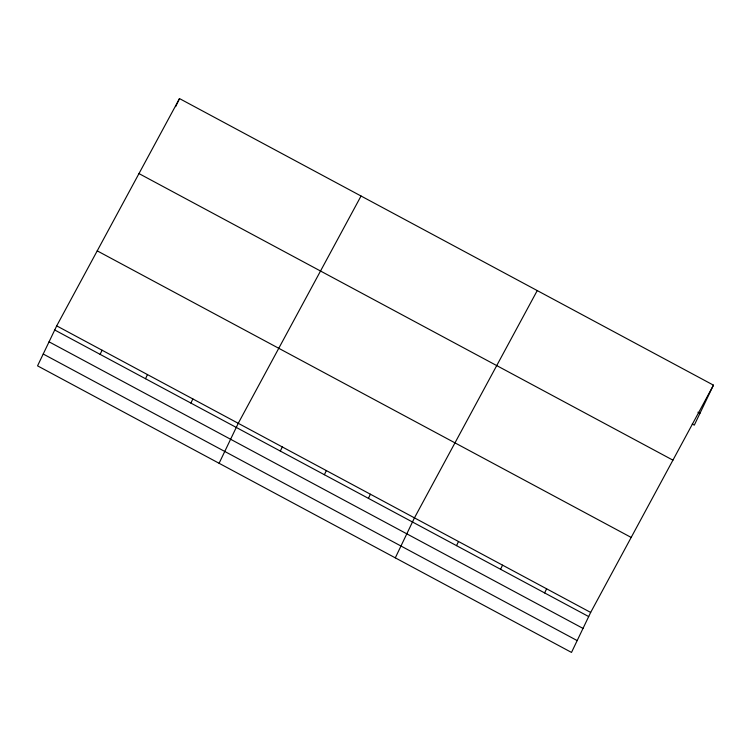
<?xml version="1.0" encoding="UTF-8"?>
<svg xmlns="http://www.w3.org/2000/svg" width="751" height="751" viewBox="0 0 751 751"><rect width="100%" height="100%" fill="white"/><g stroke="black" fill="none" stroke-linecap="round" stroke-linejoin="round"><path stroke-width="1.13" d="M56.7 325.868L37.55 365.85L571.502 652.422L590.662 612.44L713.45 385.15L179.498 98.578L56.7 325.868L590.662 612.44M175.631 106.651L179.498 98.578M100.108 354.359L102.089 350.229M145.497 378.72L147.478 374.589M190.885 403.071L192.866 398.95M219.095 463.283L238.245 423.301L361.043 196.011M280.32 451.079L282.301 446.948M324.376 474.716L326.347 470.586M368.422 498.354L370.403 494.233M395.298 557.852L414.449 517.871L537.247 290.581M456.524 545.639L458.504 541.518M500.579 569.286L502.55 565.156M544.625 592.924L546.606 588.793M713.45 385.15L694.299 425.132L692.244 424.033M697.914 412.196L699.96 413.303M138.973 173.584L672.924 460.156M97.226 250.862L631.178 537.434M54.729 329.999L588.681 616.571M49.059 341.827L583.011 628.399M43.22 354.021L577.172 640.584"/></g></svg>
